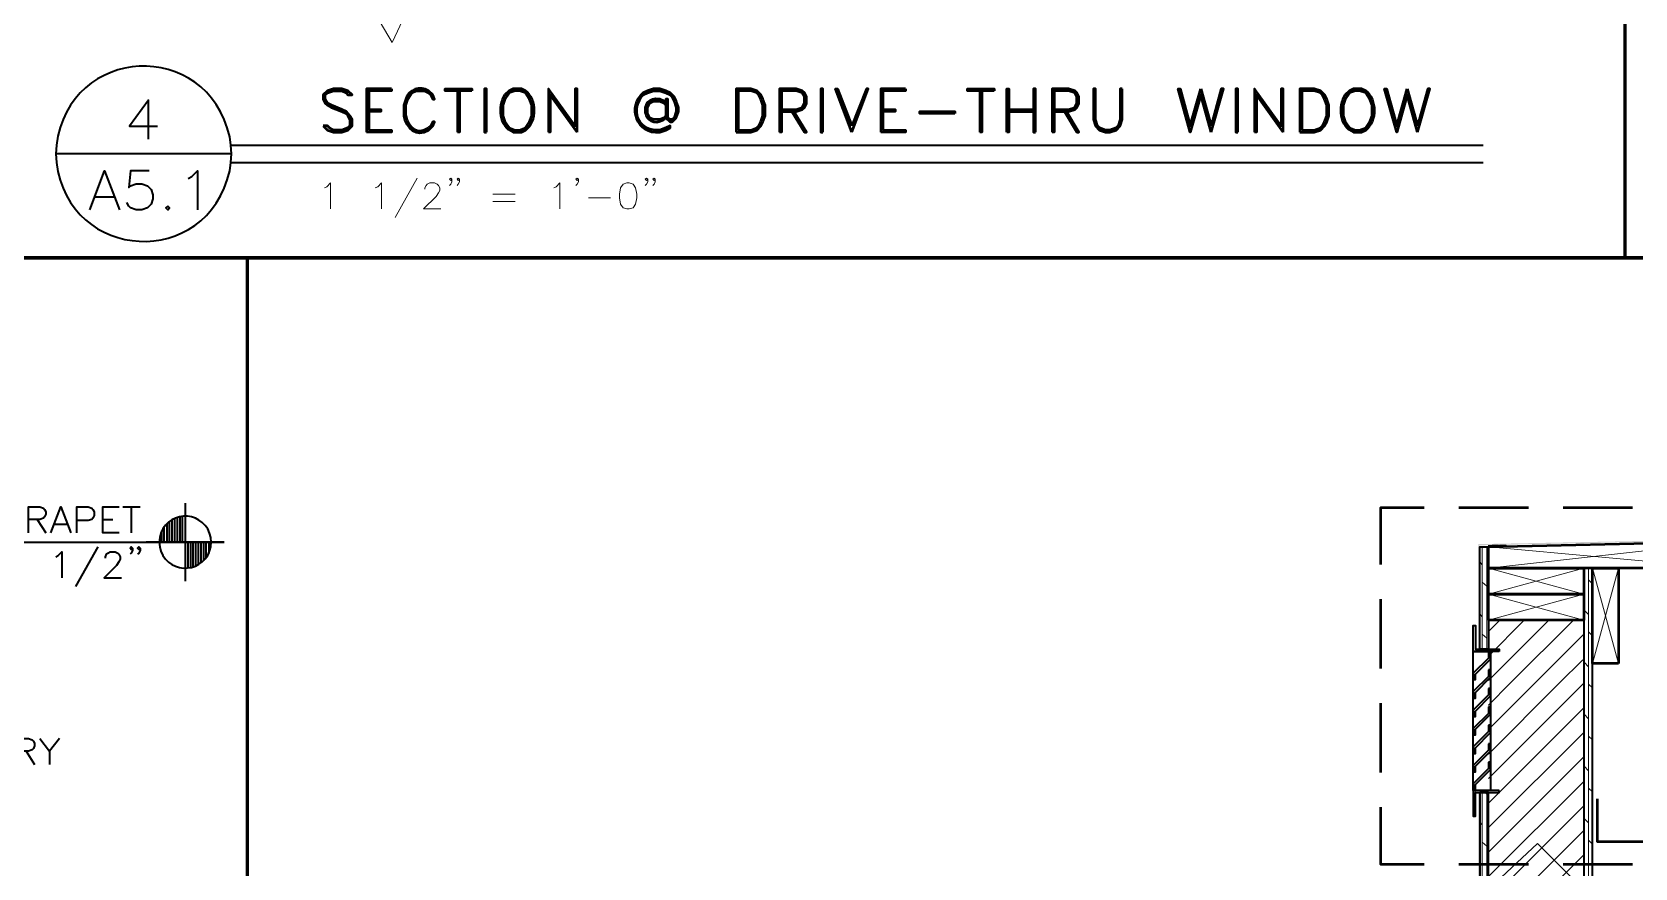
# Model space of a CAD drawing. Header units: inches. Extents: x 5 to 516, y -193 to 129.
# Drawn here: x 42.09 to 49.79, y -173.67 to -169.65 of the extents above; entities that cross this region are included whole.
import ezdxf

# ---------------------------------------------------------------- set-up
doc = ezdxf.new("R2010")
doc.units = ezdxf.units.IN
doc.header["$MEASUREMENT"] = 0
doc.layers.add('PDF7_Geometry', color=7, linetype='Continuous')
doc.layers.add('PDF7_Solid Fills', color=7, linetype='Continuous')

msp = doc.modelspace()

# ---------------------------------------------------------------- hatches: boundary and pattern name
at = {"layer": 'PDF7_Solid Fills', "transparency": 33554559}
for points in [[(49.0379975, -172.6180045), (49.0435531, -172.6180045), (49.0435529, -172.1180045), (50.2513309, -172.089117), (49.0379975, -172.112449)], [(50.2146639, -172.0899927), (49.0435529, -172.1180045), (50.2146639, -172.0943022), (50.2146639, -172.2280057), (50.2191082, -172.2280055), (50.2191082, -172.0942122), (50.2513308, -172.0935601), (50.2513308, -172.0891156), (50.2146647, -172.0891168)], [(49.0368865, -173.7491172), (49.042442, -173.7513394), (49.0424418, -173.3057838), (49.0368865, -173.3057838)]]:
    msp.add_hatch(color=256, dxfattribs=at).paths.add_polyline_path(points)
h = msp.add_hatch(color=256, dxfattribs=at)
h.paths.add_polyline_path([(49.5935534, -190.8846732), (49.5879978, -189.5746731), (49.5879978, -190.8891177), (49.8679977, -190.8891177), (49.8702199, -190.8846734), (49.9935527, -190.8846734), (49.9935527, -190.8791178), (49.8668867, -190.8791178), (49.8646645, -190.8846734)])
h.paths.add_polyline_path([(49.5935532, -189.5757854), (49.5924421, -172.2280057), (49.5924421, -189.5757854)])

# ---------------------------------------------------------------- linework, layer by layer
at = {"layer": 'PDF7_Geometry', "lineweight": 60}
for points in [[(49.7446638, -170.7368941), (49.7446638, -163.1857822)], [(43.1235525, -170.7368941), (43.1235525, -193.1846747)]]:
    msp.add_lwpolyline(points, dxfattribs=at)
at = {"layer": 'PDF7_Geometry', "lineweight": 15}
for points in [[(42.1268856, -169.5691151), (43.7413302, -169.5691151), (43.8202192, -169.7024485), (43.9579968, -169.4068929), (44.0335524, -169.5691151), (45.5857748, -169.5691151)], [(43.9402188, -170.3535616), (43.8335521, -170.5435617)], [(44.1068855, -170.3591158), (44.1013299, -170.3646714), (44.0957744, -170.3591158), (44.1013299, -170.3535603), (44.1068855, -170.3591158), (44.1068855, -170.3713381), (44.1013299, -170.3824492), (44.0957744, -170.3891158)], [(44.1435529, -170.3591158), (44.1368863, -170.3646714), (44.1313307, -170.3591158), (44.1368863, -170.3535603), (44.1435529, -170.3591158), (44.1435529, -170.3713381), (44.1368863, -170.3824492), (44.1313307, -170.3891158)], [(44.7146635, -170.3591158), (44.7091079, -170.3646714), (44.7024412, -170.3591158), (44.7091079, -170.3535603), (44.7146635, -170.3591158), (44.7146635, -170.3713381), (44.7091079, -170.3824492), (44.7024412, -170.3891158)], [(45.0479968, -170.3591158), (45.0424413, -170.3646714), (45.0357746, -170.3591158), (45.0424413, -170.3535603), (45.0479968, -170.3591158), (45.0479968, -170.3713381), (45.0424413, -170.3824492), (45.0357746, -170.3891158)], [(45.0835521, -170.3591158), (45.0779965, -170.3646714), (45.0713298, -170.3591158), (45.0779965, -170.3535603), (45.0835521, -170.3591158), (45.0835521, -170.3713381), (45.0779965, -170.3824492), (45.0713298, -170.3891158)], [(43.4946633, -170.4002264), (43.5057744, -170.3946709), (43.5235522, -170.3768931), (43.5235522, -170.5013375)], [(43.7379969, -170.4002264), (43.7502191, -170.3946709), (43.7679969, -170.3768931), (43.7679969, -170.5013375)], [(43.9768862, -170.4068928), (43.9768862, -170.4002261), (43.9824418, -170.389115), (43.9879974, -170.3824484), (44.0002196, -170.3768928), (44.0235529, -170.3768928), (44.0357751, -170.3824484), (44.0424418, -170.389115), (44.0479974, -170.4002261), (44.0479974, -170.4124484), (44.0424418, -170.4246706), (44.0302196, -170.4424484), (43.9702196, -170.5013373), (44.0535529, -170.5013373)], [(44.3035521, -170.4302263), (44.4113299, -170.4302263)], [(44.5957749, -170.4002264), (44.606886, -170.3946709), (44.6257749, -170.3768931), (44.6257749, -170.5013375)], [(44.7624415, -170.4480056), (44.8691082, -170.4480056)], [(44.3035521, -170.4657827), (44.4113299, -170.4657827)], [(49.0579967, -172.6180045), (49.0579967, -172.1257823)], [(49.0791081, -172.6180045), (49.0791081, -172.1257823)], [(50.2124418, -172.1024496), (49.0868861, -172.2280051)], [(49.0868864, -172.1191164), (49.0935531, -172.1257831), (49.1002198, -172.1191164)], [(49.0868865, -172.1213387), (49.091331, -172.1257831), (49.0979976, -172.1191164)], [(49.0868866, -172.1235609), (49.0891088, -172.1257831), (49.0957755, -172.1191164)], [(49.0868867, -172.1191167), (49.0868867, -172.1180056)], [(50.2113313, -172.2280053), (49.0868867, -172.1257831), (49.0935534, -172.1191164)], [(49.0868867, -172.123561), (49.0913311, -172.1191165)], [(49.0868867, -172.1213388), (49.0891089, -172.1191166)], [(49.0968863, -172.1257831), (49.0891085, -172.1191164)], [(49.0991084, -172.1257831), (49.0913306, -172.1191164)], [(49.1013306, -172.1257831), (49.0935528, -172.1191164)], [(49.1035527, -172.1257831), (49.0957749, -172.1191164)], [(49.0957752, -172.1257831), (49.1024419, -172.1191164)], [(49.1057748, -172.1257831), (49.097997, -172.1191164)], [(49.0979974, -172.1257831), (49.104664, -172.1191164)], [(49.107997, -172.1257831), (49.1002192, -172.1191164)], [(49.1002195, -172.1257831), (49.1068862, -172.1180053)], [(49.1024416, -172.1257831), (49.1091083, -172.1180053)], [(49.1102202, -172.1257831), (49.1024424, -172.1191164)], [(49.1046638, -172.1257831), (49.1113304, -172.1180053)], [(49.1124423, -172.1257831), (49.1046646, -172.1191164)], [(49.1068859, -172.1257831), (49.1135526, -172.1180053)], [(49.1146645, -172.1246709), (49.1068867, -172.1180042)], [(49.109108, -172.1257831), (49.1157747, -172.1180053)], [(49.1168866, -172.1246709), (49.1091088, -172.1180042)], [(49.1113302, -172.1257831), (49.1179968, -172.1180053)], [(49.1191087, -172.1246709), (49.111331, -172.1180042)], [(49.1135523, -172.1246709), (49.120219, -172.1180042)], [(49.1213309, -172.1246709), (49.1135531, -172.1180042)], [(49.123553, -172.1246709), (49.1157752, -172.1180042)], [(49.1157755, -172.1246709), (49.1224422, -172.1180042)], [(49.1257751, -172.1246709), (49.1179974, -172.1180042)], [(49.1179977, -172.1246709), (49.1246643, -172.1180042)], [(49.1279973, -172.1246709), (49.1202195, -172.1180042)], [(49.1202198, -172.1246709), (49.1268865, -172.1180042)], [(49.1302194, -172.1246709), (49.1224416, -172.1180042)], [(49.1224419, -172.1246709), (49.1291086, -172.1180042)], [(49.1324415, -172.1246709), (49.1246638, -172.1180042)], [(49.1246641, -172.1246709), (49.1313307, -172.1180042)], [(49.1268859, -172.1180042), (49.1346637, -172.1246709), (49.1413303, -172.1180042)], [(49.1268862, -172.1246709), (49.1324418, -172.1180042)], [(49.129108, -172.1180042), (49.1368858, -172.1246709), (49.1435525, -172.1180042)], [(49.1291083, -172.1246709), (49.1346639, -172.1180042)], [(49.1313302, -172.1180042), (49.1391079, -172.1246709), (49.1457746, -172.1180042)], [(49.1313305, -172.1246709), (49.136886, -172.1180042)], [(49.1335523, -172.1180042), (49.1413301, -172.1246709), (49.1479967, -172.1180042)], [(49.1335526, -172.1246709), (49.1391082, -172.1180042)], [(49.1357755, -172.1180042), (49.1435533, -172.1246709), (49.15022, -172.1180042)], [(49.1391088, -172.1180042), (49.1457755, -172.1246709), (49.1524421, -172.1180042)], [(49.1413309, -172.1180042), (49.1479976, -172.1246709), (49.1546643, -172.1180042)], [(49.1435531, -172.1180042), (49.1502197, -172.1246709), (49.1568864, -172.1180042)], [(49.1457752, -172.1180042), (49.1524419, -172.1246709), (49.1591085, -172.1168931)], [(49.1479973, -172.1180042), (49.154664, -172.1246709), (49.1613307, -172.1168931)], [(49.1502195, -172.1180042), (49.1568861, -172.1246709), (49.1635528, -172.1168931)], [(49.1524416, -172.1180042), (49.1591083, -172.1246709), (49.1657749, -172.1168931)], [(49.1546637, -172.1180042), (49.1613304, -172.1246709), (49.167997, -172.1168931)], [(49.1568858, -172.1180042), (49.1635525, -172.1246709), (49.1702192, -172.1168931)], [(49.1591091, -172.1180042), (49.1657758, -172.1246709), (49.1724424, -172.1168931)], [(49.1613312, -172.1168943), (49.1679979, -172.123561), (49.1724424, -172.1191165)], [(49.1635534, -172.1168943), (49.17022, -172.123561), (49.1724423, -172.1213387)], [(49.1657755, -172.1168943), (49.1724422, -172.123561), (49.1724422, -172.1224499)], [(49.1724422, -172.1213388), (49.1679977, -172.1168944)], [(49.1724422, -172.1191167), (49.17022, -172.1168945)], [(49.0579967, -172.2113386), (49.0457745, -172.1980052)], [(49.0868867, -172.1568929), (49.0791089, -172.1480041)], [(49.0791081, -172.3146711), (49.057997, -172.2946711)], [(49.0868861, -172.4780052), (49.545775, -172.3524496), (49.0868861, -172.2280051)], [(49.545775, -172.2280057), (49.0868861, -172.3524501), (49.545775, -172.4780057)], [(49.5468861, -190.8946733), (49.5468861, -172.2280051)], [(49.5679975, -190.8946733), (49.5679975, -172.2280051)], [(49.5868867, -172.3035604), (49.5679979, -172.2846715)], [(49.7124417, -172.2280057), (49.5868862, -172.6857835)], [(49.5868867, -172.2280057), (49.7124423, -172.6857835)], [(49.5468861, -172.3468931), (49.545775, -172.345782)], [(49.0579967, -172.4613386), (49.0457745, -172.4480053)], [(49.0868867, -172.406893), (49.0791089, -172.3980041)], [(49.5679975, -172.4513379), (49.5468864, -172.4302268)], [(49.0879978, -172.7680041), (49.3779978, -172.4780041)], [(49.0879978, -172.6502266), (49.2591089, -172.4780044)], [(49.0879978, -172.5324491), (49.1413311, -172.4780046)], [(49.1924414, -172.780227), (49.4957747, -172.4780047)], [(49.0791081, -172.5646711), (49.057997, -172.5446711)], [(49.31022, -172.780227), (49.5446645, -172.5468936)], [(49.5468861, -172.5968932), (49.545775, -172.5957821)], [(49.5868867, -172.5535605), (49.5679979, -172.5346716)], [(49.4279975, -172.780227), (49.5413309, -172.6680047)], [(49.5679975, -172.7013379), (49.5468864, -172.6802268)], [(49.0879978, -173.2391164), (49.5457756, -172.7813386)], [(49.0879978, -173.1213389), (49.4279978, -172.7813389)], [(49.0879978, -173.0035614), (49.31022, -172.7813392)], [(49.0879978, -172.8857839), (49.1924422, -172.7813394)], [(49.5868867, -172.8035605), (49.5679979, -172.7846716)], [(49.0879978, -173.3568939), (49.5457756, -172.8991162)], [(49.5468861, -172.8468932), (49.545775, -172.8457821)], [(49.5679975, -172.9513379), (49.5468864, -172.9302268)], [(49.0879978, -173.4746715), (49.5457756, -173.0168937)], [(49.5868867, -173.0535605), (49.5679979, -173.0346716)], [(49.0879978, -173.592449), (49.5457756, -173.1346712)], [(49.5468861, -173.0968932), (49.545775, -173.0957821)], [(49.5679975, -173.2013379), (49.5468864, -173.1802268)], [(49.0879978, -173.7102288), (49.5457756, -173.252451)], [(49.5868867, -173.3035605), (49.5679979, -173.2846716)], [(46.1746641, -176.7413388), (49.5457753, -173.3702276)], [(49.0579967, -173.7991163), (49.0579967, -173.3057829)], [(49.0791081, -173.3146712), (49.0702192, -173.3057823)], [(49.0791081, -173.7791171), (49.0791081, -173.3057838)], [(49.5468861, -173.3468932), (49.545775, -173.3457821)], [(49.0579967, -173.4613387), (49.0457745, -173.4480053)], [(49.0868867, -173.406893), (49.0791089, -173.3980042)], [(49.5679975, -173.4513379), (49.5468864, -173.4302268)], [(46.2879973, -176.7457831), (49.5457753, -173.4880051)], [(49.5279973, -173.7557829), (49.3235528, -173.5513384), (45.9246638, -176.7313387)], [(46.5624419, -176.5891172), (49.5457756, -173.6057835)], [(49.0791081, -173.5646712), (49.057997, -173.5446712)], [(49.5468861, -173.5968932), (49.545775, -173.5957821)], [(49.5868867, -173.5535605), (49.5679979, -173.5346716)], [(49.0868867, -173.6568931), (49.0791089, -173.6480042)]]:
    msp.add_lwpolyline(points, dxfattribs=at)
at = {"layer": 'PDF7_Geometry', "lineweight": 35}
for points in [[(42.6479971, -170.1668932), (42.6479971, -169.9791154), (42.5579971, -170.1035599), (42.6924415, -170.1035599)], [(42.2057744, -170.1957829), (42.2035522, -170.2368941), (42.2057744, -170.2780052)], [(43.0391078, -170.3191163), (43.0446634, -170.2780052), (43.0468856, -170.2368941), (43.0446634, -170.1957829), (43.0391078, -170.1546718)], [(43.0446635, -170.1946713), (49.0624415, -170.1946713)], [(43.0468856, -170.2368941), (42.2035522, -170.2368941)], [(43.0446635, -170.2780046), (49.0624415, -170.2780046)], [(42.3668861, -170.5057833), (42.4379972, -170.3191166), (42.5091083, -170.5057833)], [(42.6524413, -170.3191152), (42.5624413, -170.3191152), (42.5535524, -170.3991152), (42.5624413, -170.3902263), (42.589108, -170.3813374), (42.6168858, -170.3813374), (42.6435524, -170.3902263), (42.6613302, -170.4080041), (42.6702191, -170.4346708), (42.6702191, -170.4524485), (42.6613302, -170.4791152), (42.6435524, -170.496893), (42.6168858, -170.5057819), (42.589108, -170.5057819), (42.5624413, -170.496893), (42.5535524, -170.4880041), (42.5446635, -170.4702263)], [(42.8391083, -170.3546716), (42.8568861, -170.3457827), (42.8846639, -170.319116), (42.8846639, -170.5057827)], [(42.3935528, -170.4435614), (42.4824417, -170.4435614)], [(42.0724412, -172.0580047), (42.0724412, -171.9335602), (42.1257745, -171.9335602), (42.1435523, -171.9391158), (42.1491078, -171.9457825), (42.1557745, -171.9568936), (42.1557745, -171.9691158), (42.1491078, -171.981338), (42.1435523, -171.9868936), (42.1257745, -171.9935602), (42.0724412, -171.9935602)], [(42.179108, -172.0580047), (42.2268858, -171.9335602), (42.2746636, -172.0580047)], [(42.3046641, -172.0580047), (42.3046641, -171.9335602), (42.3579975, -171.9335602), (42.3757752, -171.9391158), (42.3813308, -171.9457825), (42.3879975, -171.9568936), (42.3879975, -171.9746713), (42.3813308, -171.9868936), (42.3757752, -171.9935602), (42.3579975, -171.9991158), (42.3046641, -171.9991158)], [(42.5068858, -172.0580047), (42.429108, -172.0580047), (42.429108, -171.9335602), (42.5068858, -171.9335602)], [(42.5246631, -171.9335608), (42.6079964, -171.9335608)], [(42.5657748, -171.9335608), (42.5657748, -172.0580052)], [(42.7746631, -172.1024496), (42.7746631, -171.9880051)], [(42.787997, -172.1024496), (42.787997, -171.9835607)], [(42.8002188, -172.1024496), (42.8002188, -171.9802274)], [(42.8124416, -172.1024496), (42.8124416, -171.9780051)], [(42.8246633, -171.9157837), (42.8246633, -172.2902282)], [(42.1135517, -171.9935606), (42.155774, -172.058005)], [(42.1968851, -172.0168941), (42.2568851, -172.0168941)], [(42.429108, -171.9935606), (42.4768858, -171.9935606)], [(42.7079972, -172.0602274), (42.7024417, -172.0813385), (42.7002194, -172.1024496), (42.7024417, -172.1246718), (42.7079972, -172.1457829)], [(42.7124412, -172.1024496), (42.7124412, -172.0480051)], [(42.7246629, -172.1024496), (42.7246629, -172.0280051)], [(42.7379968, -172.1024496), (42.7379968, -172.0135607)], [(42.7502185, -172.1024496), (42.7502185, -172.0024496)], [(42.7624414, -172.1024496), (42.7624414, -171.9946718)], [(36.953551, -172.1024496), (43.0124403, -172.1024496)], [(42.4057745, -172.1257831), (42.2979967, -172.3157831)], [(42.5724412, -172.1313396), (42.5657745, -172.1380062), (42.560219, -172.1313396), (42.5657745, -172.125784), (42.5724412, -172.1313396), (42.5724412, -172.1435618), (42.5657745, -172.155784), (42.560219, -172.1613396)], [(42.6079964, -172.1313396), (42.6024409, -172.1380062), (42.5957742, -172.1313396), (42.6024409, -172.125784), (42.6079964, -172.1313396), (42.6079964, -172.1435618), (42.6024409, -172.155784), (42.5957742, -172.1613396)], [(43.0124414, -172.1024496), (42.637997, -172.1024496)], [(42.7002194, -172.1024496), (42.7002194, -172.1013385)], [(42.8379973, -172.1024496), (42.8379973, -172.226894)], [(42.850219, -172.1024496), (42.850219, -172.2257829)], [(42.8624418, -172.1024496), (42.8624418, -172.2224496)], [(42.8746636, -172.1024496), (42.8746636, -172.2180051)], [(42.8879975, -172.1024496), (42.8879975, -172.2113385)], [(42.9002192, -172.1024496), (42.9002192, -172.2024496)], [(42.9124409, -172.1024496), (42.9124409, -172.1924496)], [(42.9246638, -172.1024496), (42.9246638, -172.1780051)], [(42.9379966, -172.1024496), (42.9379966, -172.156894)], [(42.9479972, -172.1246718), (42.9502195, -172.1024496), (42.9479972, -172.0813385)], [(42.9502195, -172.1024496), (42.9502195, -172.1013385)], [(42.2035526, -172.1735601), (42.2146637, -172.1668934), (42.2324415, -172.1491156), (42.2324415, -172.2746712)], [(42.4413298, -172.1791165), (42.4413298, -172.173561), (42.4468853, -172.1613387), (42.453552, -172.1557832), (42.4646631, -172.1491165), (42.4891075, -172.1491165), (42.5013298, -172.1557832), (42.5068853, -172.1613387), (42.5124409, -172.173561), (42.5124409, -172.1846721), (42.5068853, -172.1968943), (42.4946631, -172.2146721), (42.4357742, -172.2746721), (42.5191075, -172.2746721)], [(42.0179967, -173.171338), (42.0179967, -173.0468936), (42.07133, -173.0468936), (42.0891078, -173.0524491), (42.0957744, -173.0591158), (42.10133, -173.0702269), (42.10133, -173.0824491), (42.0957744, -173.0946713), (42.0891078, -173.1002269), (42.07133, -173.1068936), (42.0179967, -173.1068936)], [(42.1257746, -173.0468941), (42.1724413, -173.1068941), (42.1724413, -173.1713386)], [(42.2202186, -173.0468941), (42.1724408, -173.1068941)], [(42.0602194, -173.1068939), (42.1013305, -173.1713384)]]:
    msp.add_lwpolyline(points, dxfattribs=at)
at = {"layer": 'PDF7_Geometry', "lineweight": 50}
for points in [[(43.4879969, -170.1024487), (43.5079969, -170.1224487), (43.5379969, -170.1324487), (43.5779969, -170.1324487), (43.6068858, -170.1224487), (43.6268858, -170.1024487), (43.6268858, -170.0724487), (43.6168858, -170.0535598), (43.5979969, -170.0335598), (43.5779969, -170.0235598), (43.5279969, -170.0035598), (43.5079969, -169.9935598), (43.4979969, -169.9735598), (43.4979969, -169.9535598), (43.5079969, -169.9435598), (43.5379969, -169.9335598), (43.5779969, -169.9335598), (43.5979969, -169.9435598), (43.6068858, -169.9535598), (43.6268858, -169.9535598), (43.6068858, -169.9335598), (43.5779969, -169.9246709), (43.5379969, -169.9246709), (43.5079969, -169.9335598), (43.4879969, -169.9535598), (43.4879969, -169.9735598), (43.4979969, -169.9935598), (43.5079969, -170.0035598), (43.5279969, -170.0135598), (43.5779969, -170.0335598), (43.5979969, -170.0435598), (43.6068858, -170.0535598), (43.6168858, -170.0724487), (43.6168858, -170.1024487), (43.6068858, -170.1124487), (43.5779969, -170.1224487), (43.5379969, -170.1224487), (43.5179969, -170.1124487), (43.5079969, -170.1024487)], [(44.2024413, -169.933561), (44.0735524, -169.933561), (44.0735524, -169.9246721), (44.2024413, -169.9246721)], [(44.2724415, -170.1324499), (44.2724415, -169.9246721), (44.2624415, -169.9246721), (44.2624415, -170.1324499)], [(44.41133, -169.9335606), (44.38133, -169.9435606), (44.36133, -169.9735606), (44.35133, -170.0035606), (44.35133, -170.0535606), (44.36133, -170.0824495), (44.38133, -170.1124495), (44.41133, -170.1224495), (44.43133, -170.1224495), (44.4602189, -170.1124495), (44.4802189, -170.0824495), (44.4902189, -170.0535606), (44.4902189, -170.0035606), (44.4802189, -169.9735606), (44.4602189, -169.9435606), (44.43133, -169.9335606)], [(45.472441, -170.1324499), (45.542441, -170.1324499), (45.5713299, -170.1224499), (45.5913299, -170.1024499), (45.6013299, -170.0824499), (45.6113299, -170.053561), (45.6113299, -170.003561), (45.6013299, -169.973561), (45.5913299, -169.953561), (45.5713299, -169.933561), (45.542441, -169.9246721), (45.472441, -169.9246721)], [(45.4824417, -170.1224495), (45.5424417, -170.1224495), (45.5713306, -170.1124495), (45.5813306, -170.1024495), (45.5913306, -170.0824495), (45.6013306, -170.0535606), (45.6013306, -170.0035606), (45.5913306, -169.9735606), (45.5813306, -169.9535606), (45.5713306, -169.9435606), (45.5424417, -169.9335606), (45.4824417, -169.9335606)], [(45.8891081, -170.1324499), (45.8891081, -169.9246721), (45.8791081, -169.9246721), (45.8791081, -170.1324499)], [(46.7124411, -169.933561), (46.5835522, -169.933561), (46.5835522, -169.9246721), (46.7124411, -169.9246721)], [(46.7724413, -170.1324493), (46.7724413, -169.9246715), (46.7824413, -169.9246715), (46.7824413, -170.1324493)], [(46.9113302, -170.1324499), (46.9113302, -169.9246721), (46.9013302, -169.9246721), (46.9013302, -170.1324499)], [(47.3279969, -169.9246721), (47.3179969, -169.9246721), (47.3179969, -170.0724499), (47.3079969, -170.1024499), (47.2979969, -170.1124499), (47.2679969, -170.1224499), (47.2479969, -170.1224499), (47.2179969, -170.1124499), (47.209108, -170.1024499), (47.199108, -170.0724499), (47.199108, -169.9246721), (47.189108, -169.9246721), (47.189108, -170.0724499), (47.199108, -170.1024499), (47.2179969, -170.1224499), (47.2479969, -170.1324499), (47.2679969, -170.1324499), (47.2979969, -170.1224499), (47.3179969, -170.1024499), (47.3279969, -170.0724499)], [(47.8835529, -170.1324499), (47.8835529, -169.9246721), (47.8735529, -169.9246721), (47.8735529, -170.1324499)], [(48.1813306, -170.1324499), (48.2502195, -170.1324499), (48.2802195, -170.1224499), (48.3002195, -170.1024499), (48.3102195, -170.0824499), (48.3202195, -170.053561), (48.3202195, -170.003561), (48.3102195, -169.973561), (48.3002195, -169.953561), (48.2802195, -169.933561), (48.2502195, -169.9246721), (48.1813306, -169.9246721)], [(48.1902191, -170.1224495), (48.2502192, -170.1224495), (48.2802192, -170.1124495), (48.2902192, -170.1024495), (48.3002192, -170.0824495), (48.3102192, -170.0535606), (48.3102192, -170.0035606), (48.3002192, -169.9735606), (48.2902192, -169.9535606), (48.2802192, -169.9435606), (48.2502192, -169.9335606), (48.1902191, -169.9335606)], [(48.4491088, -169.9335606), (48.4191088, -169.9435606), (48.3991088, -169.9735606), (48.3891088, -170.0035606), (48.3891088, -170.0535606), (48.3991088, -170.0824495), (48.4191088, -170.1124495), (48.4491088, -170.1224495), (48.4679977, -170.1224495), (48.4979977, -170.1124495), (48.5179977, -170.0824495), (48.5279977, -170.0535606), (48.5279977, -170.0035606), (48.5179977, -169.9735606), (48.4979977, -169.9435606), (48.4679977, -169.9335606)], [(46.5235524, -170.0435611), (46.3557746, -170.0435611), (46.3557746, -170.0335611), (46.5235524, -170.0335611)], [(49.0868867, -172.2280057), (49.0868867, -172.1257835), (50.0668867, -172.1024501), (50.2124423, -172.1024501), (50.2124423, -172.2280057)], [(49.0868861, -172.3524501), (49.0868861, -172.2280057), (49.545775, -172.2280057), (49.545775, -172.3524501)], [(49.7124423, -172.6857835), (49.5868867, -172.6857835), (49.5868867, -172.2280057), (49.7124423, -172.2280057)], [(49.0868861, -172.4780052), (49.0868861, -172.3524496), (49.545775, -172.3524496), (49.545775, -172.4780052)]]:
    msp.add_lwpolyline(points, close=True, dxfattribs=at)
for points in [[(43.8157741, -169.9246721), (43.6968852, -169.9246721), (43.6968852, -170.1324499)], [(43.8157748, -169.9246717), (43.8157748, -169.9335606), (43.7068859, -169.9335606), (43.7068859, -170.1224495)], [(43.8846632, -169.9735612), (43.8757744, -170.0035612), (43.8757744, -170.0535613)], [(43.8846632, -170.0535613), (43.8846632, -170.0035612), (43.8946632, -169.9735612), (43.9146633, -169.9435612), (43.9346633, -169.9335612), (43.9746633, -169.9335612), (43.9946633, -169.9435612), (44.0046633, -169.9535612), (44.0146633, -169.9735612), (44.0235521, -169.9735612), (44.0146633, -169.9535612), (43.9946633, -169.9335612)], [(44.1335522, -169.9335606), (44.1335522, -170.1324495)], [(44.1435529, -169.9335606), (44.1435529, -170.1324495), (44.1335529, -170.1324495)], [(44.4602193, -169.933561), (44.4402193, -169.9246721), (44.4013304, -169.9246721), (44.3813304, -169.933561), (44.3613304, -169.953561)], [(44.7091078, -170.1324487), (44.5791077, -169.9535598), (44.5791077, -170.1324487), (44.5702189, -170.1324487)], [(44.7091081, -170.1324499), (44.7091081, -169.9246721), (44.6991081, -169.9246721), (44.6991081, -170.1024499), (44.5702192, -169.9246721), (44.5702192, -170.1324499)], [(45.0157745, -169.9635612), (45.0257745, -169.9535612), (45.0457745, -169.9435612), (45.0757745, -169.9335612), (45.1057745, -169.9335612), (45.1346633, -169.9435612), (45.1546634, -169.9535612), (45.1646634, -169.9635612), (45.1746634, -169.9835612), (45.1846634, -170.0135613), (45.1846634, -170.0335613), (45.1746634, -170.0635613), (45.1646634, -170.0724501), (45.1546634, -170.0724501), (45.1446633, -170.0635613), (45.1446633, -169.9735612), (45.1346633, -169.9735612), (45.1346633, -170.0635613), (45.1546634, -170.0824501), (45.1646634, -170.0824501), (45.1846634, -170.0635613), (45.1946634, -170.0335613), (45.1946634, -170.0135613), (45.1846634, -169.9835612), (45.1746634, -169.9635612), (45.1546634, -169.9435612), (45.1346633, -169.9335612), (45.1057745, -169.9246724), (45.0757745, -169.9246724), (45.0457745, -169.9335612), (45.0257745, -169.9435612)], [(45.1257745, -170.0724501), (45.1346633, -170.0535612), (45.1257745, -170.0635612), (45.1057745, -170.0724501), (45.0757745, -170.0724501), (45.0557745, -170.0635612), (45.0457745, -170.0435612), (45.0457745, -170.0135612), (45.0557745, -169.9935612), (45.0757745, -169.9835612), (45.1057745, -169.9835612), (45.1257745, -169.9935612), (45.1346633, -170.0035612), (45.1257745, -169.9835612), (45.1057745, -169.9735612)], [(45.6902189, -170.0235606), (45.760219, -170.0235606), (45.790219, -170.0135606), (45.800219, -169.9935606), (45.800219, -169.9635606), (45.790219, -169.9435606), (45.760219, -169.9335606), (45.6902189, -169.9335606), (45.6902189, -170.1324495), (45.6813301, -170.1324495)], [(45.6902193, -170.033561), (45.7602193, -170.033561), (45.7902193, -170.023561), (45.8002193, -170.013561), (45.8102193, -169.993561), (45.8102193, -169.963561), (45.8002193, -169.943561), (45.7902193, -169.933561), (45.7602193, -169.9246721), (45.6813304, -169.9246721), (45.6813304, -170.1324499)], [(46.0279966, -170.1324493), (45.9491077, -169.9246715), (45.9591077, -169.9246715), (46.0279966, -170.1024493)], [(46.0279968, -170.1324499), (46.1068856, -169.9246721), (46.0979968, -169.9246721), (46.0279968, -170.1024499)], [(46.2857744, -169.9246721), (46.1668855, -169.9246721), (46.1668855, -170.1324499)], [(46.2857751, -169.9246717), (46.2857751, -169.9335606), (46.1768862, -169.9335606), (46.1768862, -170.1224495)], [(46.6535527, -169.9335606), (46.6535527, -170.1324495), (46.6435527, -170.1324495)], [(46.6435531, -169.9335606), (46.6435531, -170.1324495)], [(47.0002189, -170.0235606), (47.0702189, -170.0235606), (47.0991078, -170.0135606), (47.1091078, -169.9935606), (47.1091078, -169.9635606), (47.0991078, -169.9435606), (47.0702189, -169.9335606), (47.0002189, -169.9335606), (47.0002189, -170.1324495), (46.9902189, -170.1324495)], [(47.0002193, -170.033561), (47.0702193, -170.033561), (47.0991082, -170.023561), (47.1091082, -170.013561), (47.1191082, -169.993561), (47.1191082, -169.963561), (47.1091082, -169.943561), (47.0991082, -169.933561), (47.0702193, -169.9246721), (46.9902193, -169.9246721), (46.9902193, -170.1324499)], [(47.7546639, -170.1324493), (47.7046639, -169.9535604), (47.6546639, -170.1324493), (47.595775, -169.9246715), (47.605775, -169.9246715), (47.6546639, -170.1024493), (47.7046639, -169.9246715)], [(47.7046641, -169.9246721), (47.7546641, -170.1024499)], [(47.7546642, -170.1324499), (47.8135531, -169.9246721), (47.8035531, -169.9246721), (47.7546642, -170.1024499)], [(48.1013301, -170.1324487), (47.9724412, -169.9535598), (47.9724412, -170.1324487), (47.9624412, -170.1324487)], [(48.1013305, -170.1324499), (48.1013305, -169.9246721), (48.0913305, -169.9246721), (48.0913305, -170.1024499), (47.9624416, -169.9246721), (47.9624416, -170.1324499)], [(48.497997, -169.933561), (48.477997, -169.9246721), (48.4391081, -169.9246721), (48.4191081, -169.933561), (48.3991081, -169.953561)], [(48.7457754, -170.1324493), (48.6968865, -169.9535604), (48.6468865, -170.1324493), (48.5879976, -169.9246715), (48.5979976, -169.9246715), (48.6468865, -170.1024493), (48.6968865, -169.9246715)], [(48.6968856, -169.9246721), (48.7457745, -170.1024499)], [(48.7457746, -170.1324499), (48.8057746, -169.9246721), (48.7957746, -169.9246721), (48.7457746, -170.1024499)], [(43.7068859, -170.0235603), (43.7657748, -170.0235603), (43.7657748, -170.0335603), (43.7068859, -170.0335603)], [(45.7402192, -170.0335611), (45.8002192, -170.13245), (45.8102192, -170.13245), (45.7502192, -170.0335611)], [(46.1768862, -170.0235603), (46.2368862, -170.0235603), (46.2368862, -170.0335603), (46.1768862, -170.0335603)], [(46.782442, -170.0235603), (46.9013309, -170.0235603)], [(46.782442, -170.0335611), (46.9013309, -170.0335611)], [(47.0502191, -170.0335611), (47.109108, -170.13245), (47.119108, -170.13245), (47.0602191, -170.0335611)], [(43.7068859, -170.1224486), (43.8157748, -170.1224486), (43.8157748, -170.1324486), (43.6968859, -170.1324486)], [(43.9946633, -170.1224501), (44.0146633, -170.1024501), (44.0235521, -170.0824501), (44.0146633, -170.0824501), (44.0046633, -170.1024501), (43.9946633, -170.1124501)], [(44.4013304, -170.1324499), (44.4402193, -170.1324499), (44.4602193, -170.1224499)], [(45.1057745, -170.1324501), (45.1346633, -170.1224501), (45.1546634, -170.1124501), (45.1546634, -170.1024501), (45.1346633, -170.1124501), (45.1057745, -170.1224501)], [(46.1768862, -170.1224486), (46.2857751, -170.1224486), (46.2857751, -170.1324486), (46.1668862, -170.1324486)], [(48.4391081, -170.1324499), (48.477997, -170.1324499), (48.497997, -170.1224499)], [(48.5702195, -172.2102286), (48.5702195, -171.9357842), (48.7791084, -171.9357842)], [(48.9457757, -171.9357829), (49.279109, -171.9357829)], [(49.4457757, -171.9357829), (49.7791091, -171.9357829)], [(48.5702195, -172.7102287), (48.5702195, -172.3768953)], [(48.5702195, -173.2102287), (48.5702195, -172.8768954)], [(48.779109, -173.6513389), (48.5702201, -173.6513389), (48.5702201, -173.3768944)], [(50.0435529, -173.5435621), (49.6113307, -173.5435621), (49.6113307, -173.3357843)], [(49.279109, -173.6513389), (48.9457757, -173.6513389)], [(49.7791091, -173.6513389), (49.4457757, -173.6513389)]]:
    msp.add_lwpolyline(points, dxfattribs=at)
at = {"layer": 'PDF7_Geometry', "lineweight": 15}
for points in [[(44.9468853, -170.3768952), (44.9291075, -170.3824507), (44.9168853, -170.4002285), (44.9113297, -170.4302285), (44.9113297, -170.4480063), (44.9168853, -170.4780063), (44.9291075, -170.4957841), (44.9468853, -170.5013396), (44.9591075, -170.5013396), (44.9768853, -170.4957841), (44.9879964, -170.4780063), (44.9946631, -170.4480063), (44.9946631, -170.4302285), (44.9879964, -170.4002285), (44.9768853, -170.3824507), (44.9591075, -170.3768952)], [(49.0868866, -172.1191168), (49.0868866, -172.1257835), (49.1724422, -172.1235612), (49.1724422, -172.1168946)]]:
    msp.add_lwpolyline(points, close=True, dxfattribs=at)
at = {"layer": 'PDF7_Geometry', "lineweight": 35}
for points in [[(42.74133, -170.4880063), (42.7324411, -170.4968952), (42.74133, -170.5057841), (42.7502189, -170.4968952)], [(49.045775, -172.6180045), (49.045775, -172.1257823), (49.0868861, -172.1257823), (49.0868861, -172.6180045)], [(49.545775, -172.2280057), (49.545775, -190.8946738), (49.5868862, -190.8946738), (49.5868862, -172.2280057)], [(49.1391079, -172.6291152), (49.0146635, -172.6291152), (49.0146635, -172.5035596), (49.0246635, -172.5035596), (49.0246635, -172.6180041), (49.1391079, -172.6180041)], [(49.014664, -173.2957819), (49.014664, -172.6291152), (49.0979974, -172.6291152), (49.0979974, -173.2957819)], [(49.0868867, -172.6291152), (49.0868867, -172.6602263), (49.0146645, -172.7324485), (49.0146645, -172.7635597), (49.0246645, -172.7635597), (49.0246645, -172.736893), (49.0979978, -172.6646708), (49.0979978, -172.6291152)], [(49.0868867, -172.7168928), (49.0868867, -172.7480039), (49.0146645, -172.8213373), (49.0146645, -172.8524484), (49.0246645, -172.8524484), (49.0246645, -172.8257817), (49.0979978, -172.7524484), (49.0979978, -172.7168928)], [(49.0868867, -172.8057826), (49.0868867, -172.8368937), (49.0146645, -172.9102271), (49.0146645, -172.9413382), (49.0246645, -172.9413382), (49.0246645, -172.9146715), (49.0979978, -172.8413382), (49.0979978, -172.8057826)], [(49.0868867, -172.8946724), (49.0868867, -172.9257835), (49.0146645, -172.9980058), (49.0146645, -173.0291169), (49.0246645, -173.0291169), (49.0246645, -173.0024502), (49.0979978, -172.930228), (49.0979978, -172.8946724)], [(49.0868867, -172.98245), (49.0868867, -173.0135611), (49.0146645, -173.0868945), (49.0146645, -173.1180056), (49.0246645, -173.1180056), (49.0246645, -173.0913389), (49.0979978, -173.0180056), (49.0979978, -172.98245)], [(49.0868867, -173.0713398), (49.0868867, -173.1024509), (49.0146645, -173.1757843), (49.0146645, -173.2068954), (49.0246645, -173.2068954), (49.0246645, -173.1802287), (49.0979978, -173.1068954), (49.0979978, -173.0713398)], [(49.0868867, -173.1602274), (49.0868867, -173.1913385), (49.0146645, -173.2635607), (49.0146645, -173.2957829), (49.0246645, -173.2957829), (49.0246645, -173.2680051), (49.0979978, -173.1957829), (49.0979978, -173.1602274)], [(49.1391079, -173.2957819), (49.0146635, -173.2957819), (49.0146635, -173.4202264), (49.0246635, -173.4202264), (49.0246635, -173.3057819), (49.1391079, -173.3057819)], [(49.045775, -173.3057827), (49.045775, -173.8102271), (49.0868861, -173.7713382), (49.0868861, -173.3057827)]]:
    msp.add_lwpolyline(points, close=True, dxfattribs=at)
at = {"layer": 'PDF7_Geometry', "lineweight": 60}
msp.add_lwpolyline([(14.901328, -170.7368941), (57.2346648, -170.7368941)], close=True, dxfattribs=at)
at = {"layer": 'PDF7_Geometry', "lineweight": 35}
for points in [[(43.0391078, -170.1546718), (42.9299782, -169.6797273), (42.2668299, -169.7129866), (42.2057744, -170.1957829)], [(42.2057744, -170.2780052), (42.2676262, -170.7600607), (42.9290708, -170.7932645), (43.0391078, -170.3191163)], [(42.9479972, -172.0813385), (42.925738, -171.9551903), (42.7514046, -171.9412273), (42.7079972, -172.0602274)], [(42.7079972, -172.1457829), (42.7514046, -172.2647829), (42.925738, -172.25082), (42.9479972, -172.1246718)]]:
    msp.add_open_spline(points, degree=3, dxfattribs=at)
at = {"layer": 'PDF7_Geometry', "lineweight": 50}
for points in [[(43.9946633, -169.9335612), (43.9521818, -169.9075798), (43.900404, -169.9265427), (43.8846632, -169.9735612)], [(44.3613304, -169.953561), (44.3241637, -170.0091351), (44.3326823, -170.1059869), (44.4013304, -170.1324499)], [(44.4602193, -170.1224499), (44.516423, -170.0785054), (44.5162193, -169.9775425), (44.4602193, -169.933561)], [(45.0257745, -169.9435612), (44.9467744, -170.0100798), (44.990793, -170.1442279), (45.1057745, -170.1324501)], [(45.1057745, -170.1224501), (45.0094226, -170.1334872), (44.9662004, -170.0406353), (45.0157745, -169.9635612)], [(45.1057745, -169.9735612), (44.9930893, -169.9587649), (45.0250707, -170.1296908), (45.1257745, -170.0724501)], [(48.3991081, -169.953561), (48.3619414, -170.0091351), (48.3704599, -170.1059869), (48.4391081, -170.1324499)], [(48.497997, -170.1224499), (48.5542007, -170.0785054), (48.553997, -169.9775425), (48.497997, -169.933561)], [(43.8757744, -170.0535613), (43.8850151, -170.1126353), (43.9370151, -170.1596353), (43.9946633, -170.1224501)], [(43.8846632, -170.0535613), (43.897404, -170.1120242), (43.9380151, -170.1467094), (43.9946633, -170.1124501)]]:
    msp.add_open_spline(points, degree=3, dxfattribs=at)

doc.saveas('drawing.dxf')
